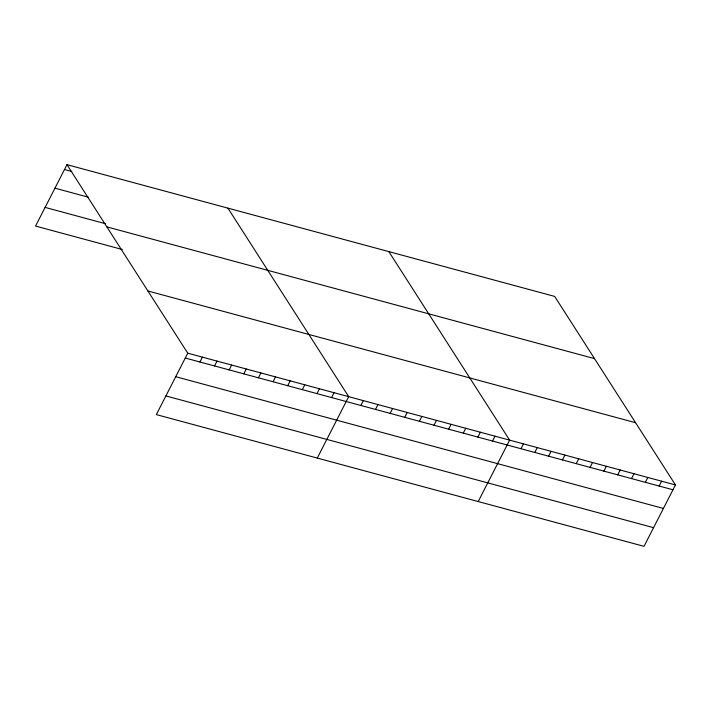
<?xml version="1.0" encoding="UTF-8"?>
<svg xmlns="http://www.w3.org/2000/svg" width="711" height="711" viewBox="0 0 711 711"><rect width="100%" height="100%" fill="white"/><g stroke="black" fill="none" stroke-linecap="round" stroke-linejoin="round"><path stroke-width="1.07" d="M66.976 164.659L187.757 353.189L156.34 414.593L644.024 546.341L675.45 484.929L554.66 296.407L66.976 164.659L35.55 226.071L122.292 249.499M199.907 361.988L202.395 357.144M214.544 365.943L217.024 361.09M229.173 369.898L231.653 365.045M243.802 373.844L246.282 369M258.431 377.799L260.91 372.946M273.06 381.754L275.548 376.901M287.697 385.709L290.177 380.856M302.326 389.655L304.806 384.811M316.955 393.61L319.435 388.757M331.584 397.565L334.072 392.712M317.275 458.071L348.701 396.667L227.911 208.136M360.85 405.466L363.33 400.613M375.479 409.42L377.959 404.568M390.108 413.375L392.588 408.523M404.737 417.321L407.225 412.478M419.366 421.276L421.854 416.424M434.003 425.231L436.483 420.379M448.632 429.177L451.112 424.334M463.261 433.132L465.741 428.28M477.89 437.087L480.378 432.235M492.527 441.033L495.007 436.19M478.21 501.548L509.636 440.136L388.846 251.614M520.967 448.721L523.456 443.868M534.788 452.454L537.267 447.601M548.608 456.186L551.087 451.334M562.428 459.919L564.907 455.067M576.239 463.652L578.727 458.799M590.059 467.385L592.539 462.532M603.879 471.117L606.359 466.265M617.699 474.85L620.179 469.998M631.51 478.583L633.999 473.73M645.33 482.316L647.81 477.463M659.15 486.048L661.63 481.196M64.497 169.511L71.811 171.484M54.943 188.175L88.386 197.205M45.104 207.399L105.717 223.778M106.837 226.871L594.52 358.62M147.906 290.977L635.59 422.716M187.757 353.189L675.45 484.929M185.278 358.042L672.97 489.781M175.733 376.706L663.416 508.445M165.885 395.929L653.578 527.678"/></g></svg>
